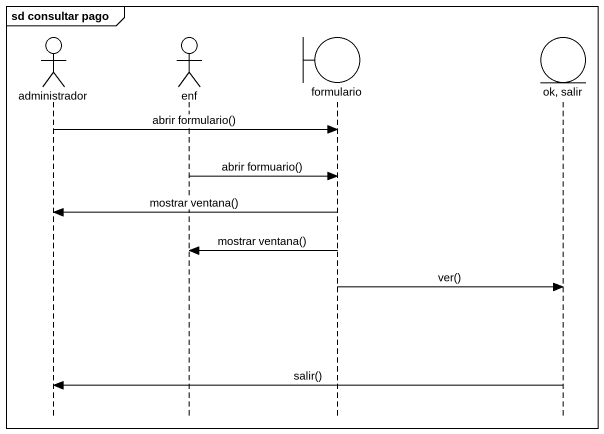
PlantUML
@startuml
mainframe sd consultar pago
hide footbox
actor administrador
actor enf
boundary formulario
entity "ok, salir" as ok_salir

administrador -> formulario : abrir formulario()
enf -> formulario : abrir formuario()
formulario -> administrador : mostrar ventana()
formulario -> enf : mostrar ventana()
formulario -> ok_salir : ver()
ok_salir -> administrador : salir()
@enduml
